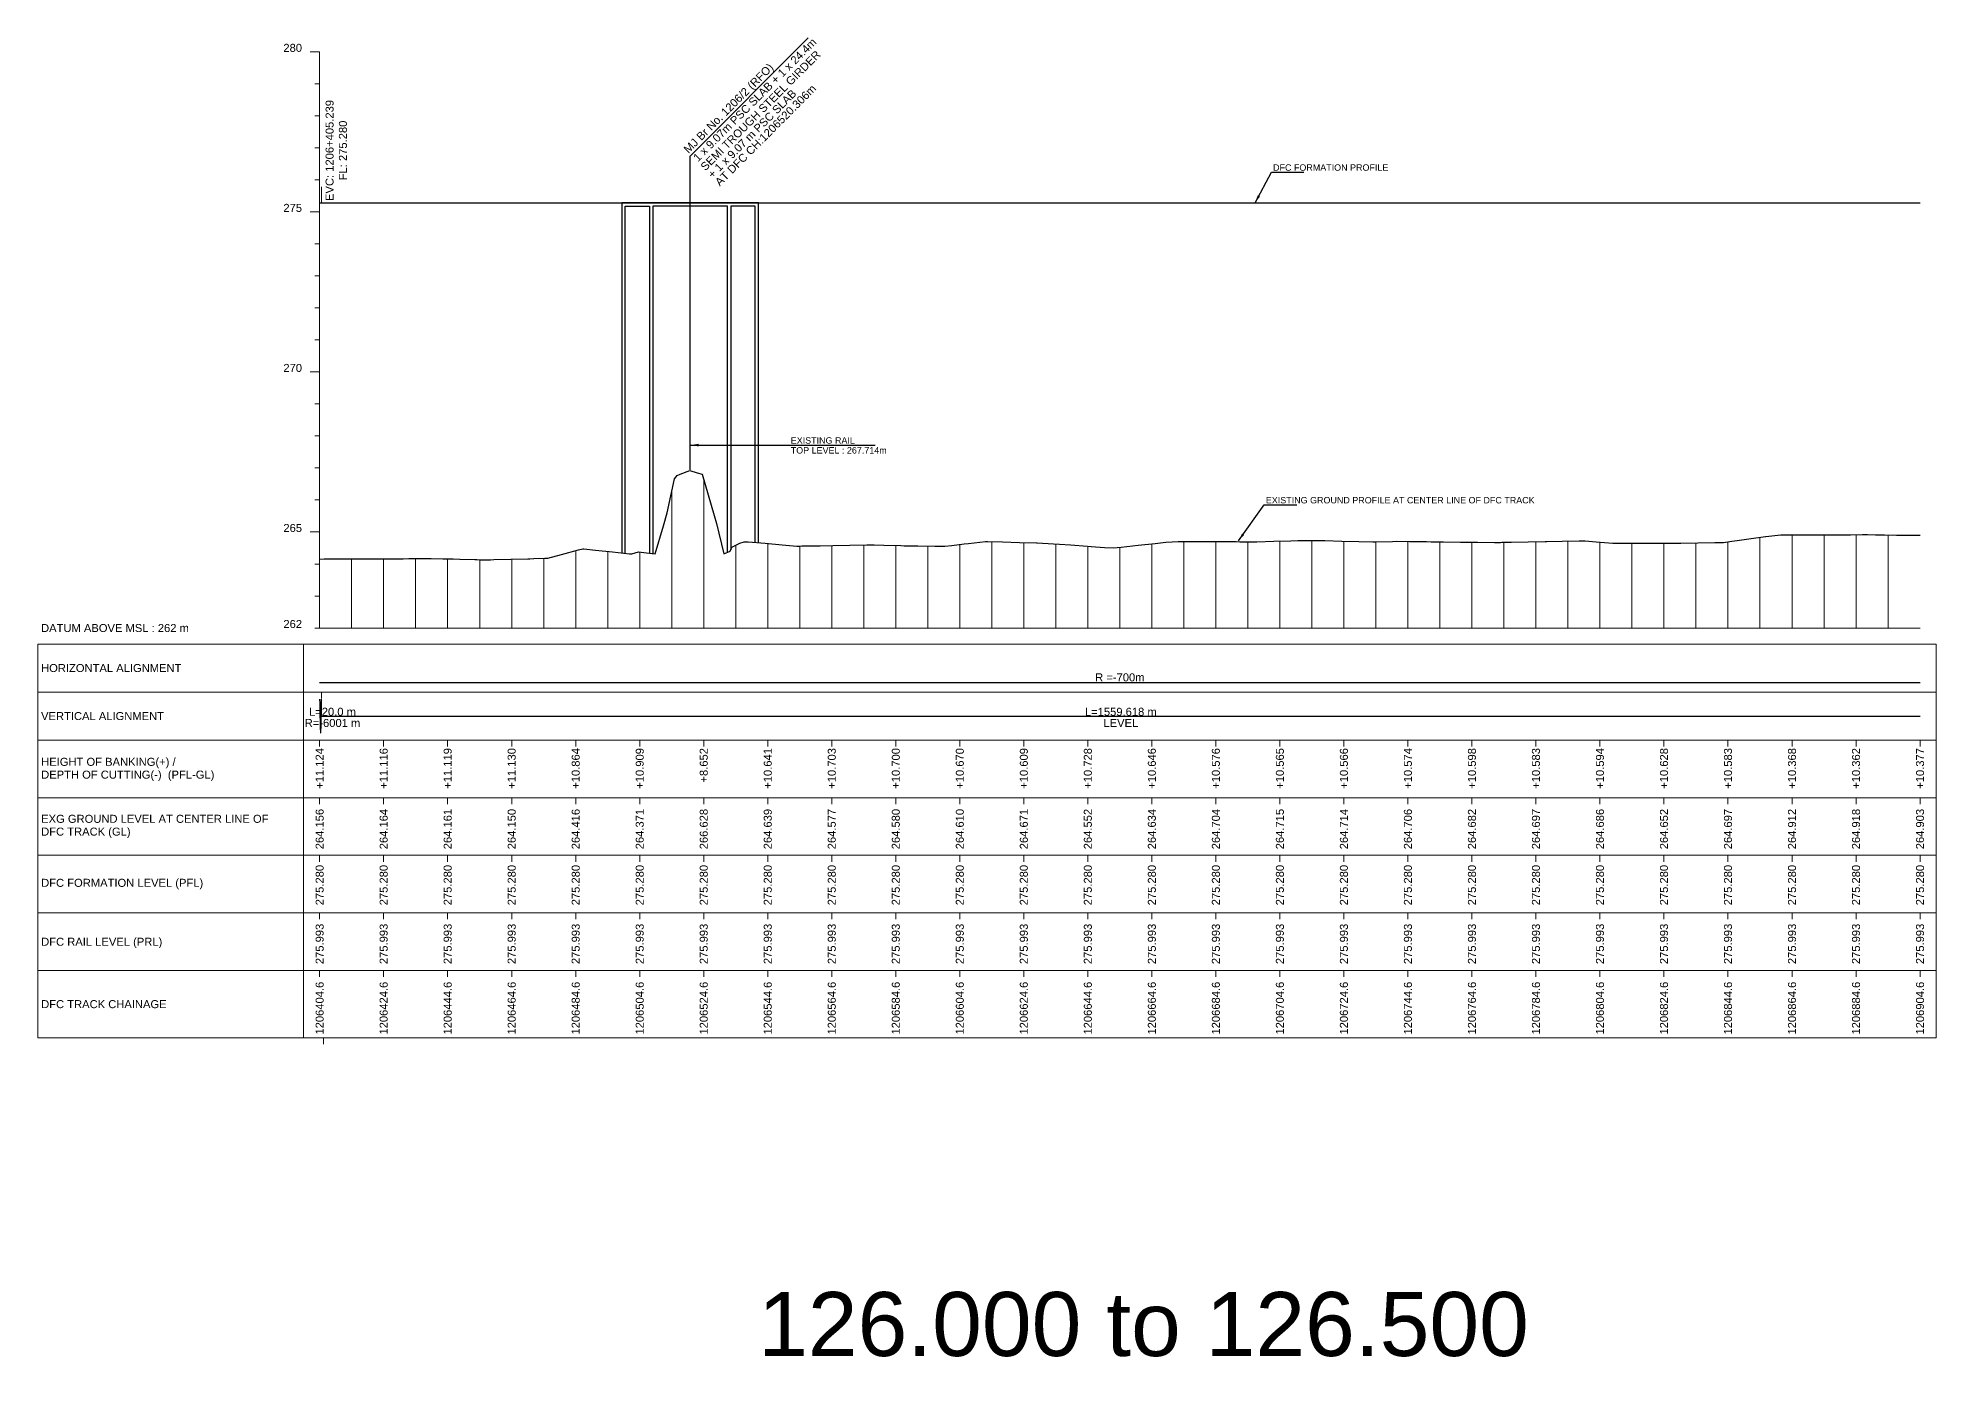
# Model space of a CAD drawing. Header units: metres. Extents: x 33905 to 43505, y -12340 to -11815.
# Drawn here: x 37912 to 38505, y -12237 to -11816 of the extents above; entities that cross this region are included whole.
import ezdxf
from ezdxf.enums import TextEntityAlignment as Align

# ---------------------------------------------------------------- set-up
doc = ezdxf.new("R2010")
doc.units = ezdxf.units.M
doc.header["$MEASUREMENT"] = 0
for name, color, linetype, lineweight in [('C-PROF-LABL-DG', 1, 'Continuous', 25), ('LS BRIDGE INDICATION', 10, 'Continuous', 30), ('LS BVC-PVI-EVC TEXT', 10, 'Continuous', 0), ('LS CUT FILL', 10, 'Continuous', 0), ('LS DATUM', 7, 'Continuous', 0), ('LS DATUM X', 7, 'Continuous', 0), ('LS DATUM Y', 7, 'Continuous', 0), ('LS EXG GL', 7, 'Continuous', 0), ('LS EXG. GL', 7, 'Continuous', 0), ('LS FRAME', 7, 'Continuous', 0), ('LS PRO FL', 10, 'Continuous', 0), ('LS PRO. CUT & FILL', 10, 'Continuous', 0), ('LS PRO. DFCC CH', 10, 'Continuous', 0), ('LS PRO. FL', 10, 'Continuous', 0), ('LS PRO. RL', 10, 'Continuous', 0), ('LS PROFILE EXG GL', 7, 'Continuous', 30), ('LS PROFILE PRO FL', 1, 'Continuous', 30), ('LS TICKS', 7, 'Continuous', 0), ('Profile Grid', 7, 'Continuous', 0)]:
    doc.layers.add(name, color=color, linetype=linetype, lineweight=lineweight)
for name, color, linetype in [("LS BRIDGE'S", 7, 'Continuous'), ('LS HORIZONTAL ALIGNMENT', 10, 'Continuous'), ('LS VERTICAL ALIGNMENT', 10, 'Continuous'), ('ref text', 3, 'Continuous')]:
    doc.layers.add(name, color=color, linetype=linetype)
doc.styles.add('Arial', font='arial.ttf')
doc.styles.get("Standard").update_dxf_attribs({"font": 'arial.ttf'})
doc.styles.add('Style-Arial', font='arial.ttf')
doc.styles.add('StyleArial', font='arial.ttf')
doc.dimstyles.get("Standard").update_dxf_attribs({"dimtxt": 0.18, "dimasz": 0.18, "dimexe": 0.18, "dimexo": 0.0625, "dimgap": 0.09, "dimtad": 0, "dimtih": 1, "dimtoh": 1, "dimdec": 4, "dimzin": 0, "dimdsep": 46, "dimtxsty": 'Standard', "dimcen": 0.09, "dimadec": 0, "dimazin": 0, "dimtfac": 1, "dimtdec": 4, "dimtofl": 0, "dimtmove": 0, "dimatfit": 3, "dimfxl": 1, "dimtolj": 1, "dimtzin": 0, "dimarcsym": 0})

msp = doc.modelspace()

# ---------------------------------------------------------------- linework, layer by layer
at = {"layer": 'LS BRIDGE INDICATION'}
for points in [[(38137.11, -11973.36), (38137.11, -11867.2), (38094.41, -11867.2), (38094.41, -11976.53)], [(38095.41, -11976.64), (38095.41, -11868.2), (38103.06, -11868.2), (38103.06, -11976.65)], [(38127.46, -11976.34), (38127.46, -11868.2), (38104.06, -11868.2), (38104.06, -11976.77)], [(38136.11, -11973.27), (38136.11, -11868.2), (38128.46, -11868.2), (38128.46, -11975.53)]]:
    msp.add_lwpolyline(points, dxfattribs=at)
at = {"layer": "LS BRIDGE'S", "color": 10}
msp.add_lwpolyline([(38115.76, -11950.56), (38115.76, -11852.58), (38152.67, -11815.66)], dxfattribs=at)
at = {"layer": 'LS BVC-PVI-EVC TEXT'}
msp.add_line((38000.62, -11867.2), (38000.62, -11862.2), dxfattribs=at)
at = {"layer": 'LS DATUM X', "color": 7, "linetype": 'Continuous', "lineweight": 0}
msp.add_line((38000, -12000), (38500, -12000), dxfattribs=at)
at = {"layer": 'LS DATUM Y', "color": 7, "linetype": 'Continuous', "lineweight": 0}
for p, q in [((37997, -11820), (38000, -11820)), ((37997, -11820), (38000, -11820)), ((38000, -12000), (38000, -11820)), ((37998.5, -11830), (38000, -11830)), ((37998.5, -11840), (38000, -11840)), ((37998.5, -11850), (38000, -11850)), ((37998.5, -11860), (38000, -11860)), ((37997, -11870), (38000, -11870)), ((37998.5, -11880), (38000, -11880)), ((37998.5, -11890), (38000, -11890)), ((37998.5, -11900), (38000, -11900)), ((37998.5, -11910), (38000, -11910)), ((37997, -11920), (38000, -11920)), ((37998.5, -11930), (38000, -11930)), ((37998.5, -11940), (38000, -11940)), ((37998.5, -11950), (38000, -11950)), ((37998.5, -11960), (38000, -11960)), ((37997, -11970), (38000, -11970)), ((37998.5, -11980), (38000, -11980)), ((37998.5, -11990), (38000, -11990)), ((37998.5, -12000), (38000, -12000))]:
    msp.add_line(p, q, dxfattribs=at)
at = {"layer": 'LS FRAME'}
for points in [[(37995, -12005), (37912, -12005), (37912, -12020), (37995, -12020)], [(37995, -12020), (37912, -12020), (37912, -12035), (37995, -12035)], [(37995, -12035), (37912, -12035), (37912, -12053), (37995, -12053)], [(37995, -12053), (37912, -12053), (37912, -12071), (37995, -12071)], [(37995, -12071), (37912, -12071), (37912, -12089), (37995, -12089)], [(37995, -12089), (37912, -12089), (37912, -12107), (37995, -12107)], [(37995, -12107), (37912, -12107), (37912, -12128), (37995, -12128)]]:
    msp.add_lwpolyline(points, dxfattribs=at)
at = {"layer": 'LS FRAME', "color": 7, "linetype": 'Continuous', "lineweight": 0, "flags": 128}
for points in [[(37995, -12020), (38505, -12020), (38505, -12005), (37995, -12005), (37995, -12020)], [(37995, -12035), (38505, -12035), (38505, -12020), (37995, -12020), (37995, -12035)], [(37995, -12053), (38505, -12053), (38505, -12035), (37995, -12035), (37995, -12053)], [(37995, -12071), (38505, -12071), (38505, -12053), (37995, -12053), (37995, -12071)], [(37995, -12089), (38505, -12089), (38505, -12071), (37995, -12071), (37995, -12089)], [(37995, -12107), (38505, -12107), (38505, -12089), (37995, -12089), (37995, -12107)], [(37995, -12128), (38505, -12128), (38505, -12107), (37995, -12107), (37995, -12128)]]:
    msp.add_lwpolyline(points, close=True, dxfattribs=at)
at = {"layer": 'LS HORIZONTAL ALIGNMENT', "flags": 128}
msp.add_lwpolyline([(38000, -12017), (38500, -12017)], dxfattribs=at)
at = {"layer": 'LS PROFILE EXG GL', "flags": 128}
msp.add_lwpolyline([(38000, -11978.44), (38001.43, -11978.43), (38001.97, -11978.43), (38006.73, -11978.41), (38008.57, -11978.41), (38011.73, -11978.42), (38012.02, -11978.41), (38014.72, -11978.38), (38017.32, -11978.37), (38022.62, -11978.35), (38025.7, -11978.34), (38026.13, -11978.34), (38027.92, -11978.33), (38033.22, -11978.31), (38034.8, -11978.31), (38038.52, -11978.36), (38041.72, -11978.41), (38043.81, -11978.45), (38048.45, -11978.55), (38049.11, -11978.63), (38049.94, -11978.72), (38053.34, -11978.66), (38054.41, -11978.64), (38059.71, -11978.51), (38065.01, -11978.38), (38065.64, -11978.36), (38066.96, -11978.32), (38070.31, -11978.21), (38071.33, -11978.17), (38075.61, -11977.02), (38080.9, -11975.6), (38082.24, -11975.24), (38082.3, -11975.21), (38082.42, -11975.21), (38082.55, -11975.22), (38086.2, -11975.63), (38091.5, -11976.22), (38096.8, -11976.79), (38097.5, -11976.87), (38099.62, -11976.24), (38102.1, -11976.54), (38104.8, -11976.86), (38107.4, -11968.04), (38108.58, -11964.02), (38110.83, -11953.4), (38111.66, -11952.32), (38112.69, -11951.93), (38115.7, -11950.81), (38117.99, -11951.48), (38119.47, -11951.91), (38123.29, -11964.85), (38124.03, -11967.33), (38126.26, -11976.84), (38128.24, -11976.02), (38128.59, -11975.22), (38128.78, -11974.79), (38131.29, -11973.5), (38132.66, -11973.06), (38133.43, -11973.04), (38133.89, -11973.08), (38139.19, -11973.54), (38144.49, -11974), (38149.04, -11974.39), (38149.17, -11974.38), (38149.78, -11974.38), (38150.66, -11974.37), (38155.08, -11974.31), (38156.35, -11974.3), (38160.38, -11974.22), (38165.68, -11974.12), (38170.98, -11974.01), (38173.27, -11973.96), (38176.28, -11974.07), (38181.57, -11974.26), (38182.65, -11974.29), (38186.87, -11974.35), (38192.17, -11974.42), (38195.36, -11974.46), (38197.47, -11974.21), (38201.38, -11973.74), (38202.77, -11973.58), (38208.07, -11972.99), (38208.61, -11972.93), (38213.37, -11973.08), (38218.66, -11973.24), (38223.96, -11973.41), (38224.13, -11973.42), (38229.26, -11973.66), (38231.2, -11973.75), (38234.56, -11974.03), (38239.86, -11974.47), (38241.01, -11974.57), (38245.16, -11974.82), (38247.9, -11974.99), (38250.45, -11974.71), (38255.75, -11974.13), (38261.05, -11973.55), (38264.38, -11973.17), (38266.35, -11973.07), (38268.21, -11972.98), (38271.65, -11972.96), (38276.95, -11972.94), (38277.57, -11972.93), (38282.25, -11972.98), (38286.36, -11973.02), (38287.54, -11973.06), (38288.78, -11973.09), (38292.06, -11973.07), (38292.84, -11973.05), (38298.14, -11972.9), (38303.44, -11972.75), (38305.66, -11972.69), (38308.74, -11972.65), (38310.27, -11972.63), (38312.73, -11972.64), (38314.04, -11972.68), (38319.33, -11972.84), (38324.63, -11972.99), (38329, -11973.11), (38329.93, -11973.08), (38335.23, -11972.93), (38336.43, -11972.89), (38340.53, -11972.95), (38345.83, -11973.02), (38347.26, -11973.03), (38348.25, -11973.05), (38351.13, -11973.08), (38356.42, -11973.14), (38361.72, -11973.2), (38367.02, -11973.25), (38368.7, -11973.27), (38368.91, -11973.27), (38369.32, -11973.18), (38369.82, -11973.21), (38372.32, -11973.17), (38377.62, -11973.07), (38382.92, -11972.97), (38383.4, -11972.96), (38388.21, -11972.89), (38393.51, -11972.81), (38395.35, -11972.78), (38398.81, -11973.04), (38403.99, -11973.44), (38404.11, -11973.44), (38409.41, -11973.49), (38410.02, -11973.49), (38414.71, -11973.49), (38420.01, -11973.48), (38422.67, -11973.48), (38422.92, -11973.48), (38425.06, -11973.44), (38425.3, -11973.44), (38430.6, -11973.35), (38435.9, -11973.27), (38438.6, -11973.23), (38441.2, -11972.86), (38442.86, -11972.63), (38446.5, -11972.12), (38451.77, -11971.39), (38451.8, -11971.39), (38456.55, -11970.86), (38457.09, -11970.86), (38462.39, -11970.89), (38465.82, -11970.91), (38467.59, -11970.93), (38467.69, -11970.93), (38468.28, -11970.92), (38469.64, -11970.91), (38472.99, -11970.89), (38478.29, -11970.84), (38481.99, -11970.81), (38483.59, -11970.83), (38486.11, -11970.87), (38488.89, -11970.9), (38492.6, -11970.94), (38494.18, -11970.95), (38499.48, -11970.97), (38500, -11970.97)], dxfattribs=at)
at = {"layer": 'LS PROFILE PRO FL', "flags": 128}
msp.add_lwpolyline([(38000, -11867.2), (38000.2, -11867.2), (38000.62, -11867.2), (38500, -11867.2)], dxfattribs=at)
at = {"layer": 'LS TICKS', "color": 7, "linetype": 'Continuous', "lineweight": 0, "flags": 128}
for points in [[(38000.62, -12022), (38000.62, -12020)], [(38000, -12037), (38000, -12035)], [(38020, -12037), (38020, -12035)], [(38040, -12037), (38040, -12035)], [(38060, -12037), (38060, -12035)], [(38080, -12037), (38080, -12035)], [(38100, -12037), (38100, -12035)], [(38120, -12037), (38120, -12035)], [(38140, -12037), (38140, -12035)], [(38160, -12037), (38160, -12035)], [(38180, -12037), (38180, -12035)], [(38200, -12037), (38200, -12035)], [(38220, -12037), (38220, -12035)], [(38240, -12037), (38240, -12035)], [(38260, -12037), (38260, -12035)], [(38280, -12037), (38280, -12035)], [(38300, -12037), (38300, -12035)], [(38320, -12037), (38320, -12035)], [(38340, -12037), (38340, -12035)], [(38360, -12037), (38360, -12035)], [(38380, -12037), (38380, -12035)], [(38400, -12037), (38400, -12035)], [(38420, -12037), (38420, -12035)], [(38440, -12037), (38440, -12035)], [(38460, -12037), (38460, -12035)], [(38480, -12037), (38480, -12035)], [(38500, -12037), (38500, -12035)], [(38000, -12055), (38000, -12053)], [(38020, -12055), (38020, -12053)], [(38040, -12055), (38040, -12053)], [(38060, -12055), (38060, -12053)], [(38080, -12055), (38080, -12053)], [(38100, -12055), (38100, -12053)], [(38120, -12055), (38120, -12053)], [(38140, -12055), (38140, -12053)], [(38160, -12055), (38160, -12053)], [(38180, -12055), (38180, -12053)], [(38200, -12055), (38200, -12053)], [(38220, -12055), (38220, -12053)], [(38240, -12055), (38240, -12053)], [(38260, -12055), (38260, -12053)], [(38280, -12055), (38280, -12053)], [(38300, -12055), (38300, -12053)], [(38320, -12055), (38320, -12053)], [(38340, -12055), (38340, -12053)], [(38360, -12055), (38360, -12053)], [(38380, -12055), (38380, -12053)], [(38400, -12055), (38400, -12053)], [(38420, -12055), (38420, -12053)], [(38440, -12055), (38440, -12053)], [(38460, -12055), (38460, -12053)], [(38480, -12055), (38480, -12053)], [(38500, -12055), (38500, -12053)], [(38000, -12073), (38000, -12071)], [(38020, -12073), (38020, -12071)], [(38040, -12073), (38040, -12071)], [(38060, -12073), (38060, -12071)], [(38080, -12073), (38080, -12071)], [(38100, -12073), (38100, -12071)], [(38120, -12073), (38120, -12071)], [(38140, -12073), (38140, -12071)], [(38160, -12073), (38160, -12071)], [(38180, -12073), (38180, -12071)], [(38200, -12073), (38200, -12071)], [(38220, -12073), (38220, -12071)], [(38240, -12073), (38240, -12071)], [(38260, -12073), (38260, -12071)], [(38280, -12073), (38280, -12071)], [(38300, -12073), (38300, -12071)], [(38320, -12073), (38320, -12071)], [(38340, -12073), (38340, -12071)], [(38360, -12073), (38360, -12071)], [(38380, -12073), (38380, -12071)], [(38400, -12073), (38400, -12071)], [(38420, -12073), (38420, -12071)], [(38440, -12073), (38440, -12071)], [(38460, -12073), (38460, -12071)], [(38480, -12073), (38480, -12071)], [(38500, -12073), (38500, -12071)], [(38000, -12091), (38000, -12089)], [(38020, -12091), (38020, -12089)], [(38040, -12091), (38040, -12089)], [(38060, -12091), (38060, -12089)], [(38080, -12091), (38080, -12089)], [(38100, -12091), (38100, -12089)], [(38120, -12091), (38120, -12089)], [(38140, -12091), (38140, -12089)], [(38160, -12091), (38160, -12089)], [(38180, -12091), (38180, -12089)], [(38200, -12091), (38200, -12089)], [(38220, -12091), (38220, -12089)], [(38240, -12091), (38240, -12089)], [(38260, -12091), (38260, -12089)], [(38280, -12091), (38280, -12089)], [(38300, -12091), (38300, -12089)], [(38320, -12091), (38320, -12089)], [(38340, -12091), (38340, -12089)], [(38360, -12091), (38360, -12089)], [(38380, -12091), (38380, -12089)], [(38400, -12091), (38400, -12089)], [(38420, -12091), (38420, -12089)], [(38440, -12091), (38440, -12089)], [(38460, -12091), (38460, -12089)], [(38480, -12091), (38480, -12089)], [(38500, -12091), (38500, -12089)], [(38000, -12109), (38000, -12107)], [(38020, -12109), (38020, -12107)], [(38040, -12109), (38040, -12107)], [(38060, -12109), (38060, -12107)], [(38080, -12109), (38080, -12107)], [(38100, -12109), (38100, -12107)], [(38120, -12109), (38120, -12107)], [(38140, -12109), (38140, -12107)], [(38160, -12109), (38160, -12107)], [(38180, -12109), (38180, -12107)], [(38200, -12109), (38200, -12107)], [(38220, -12109), (38220, -12107)], [(38240, -12109), (38240, -12107)], [(38260, -12109), (38260, -12107)], [(38280, -12109), (38280, -12107)], [(38300, -12109), (38300, -12107)], [(38320, -12109), (38320, -12107)], [(38340, -12109), (38340, -12107)], [(38360, -12109), (38360, -12107)], [(38380, -12109), (38380, -12107)], [(38400, -12109), (38400, -12107)], [(38420, -12109), (38420, -12107)], [(38440, -12109), (38440, -12107)], [(38460, -12109), (38460, -12107)], [(38480, -12109), (38480, -12107)], [(38500, -12109), (38500, -12107)], [(38001.25, -12130), (38001.25, -12128)]]:
    msp.add_lwpolyline(points, dxfattribs=at)
at = {"layer": 'LS VERTICAL ALIGNMENT', "flags": 128}
for points in [[(38000, -12022.25), (38000.02, -12023.52), (38000.04, -12024.71), (38000.06, -12025.82), (38000.08, -12026.84), (38000.1, -12027.79), (38000.12, -12028.65), (38000.14, -12029.43), (38000.16, -12030.13), (38000.18, -12030.74), (38000.2, -12031.27), (38000.21, -12031.72), (38000.23, -12032.09), (38000.25, -12032.38), (38000.27, -12032.59), (38000.29, -12032.71), (38000.33, -12032.71), (38000.35, -12032.59), (38000.37, -12032.38), (38000.39, -12032.09), (38000.41, -12031.72), (38000.43, -12031.27), (38000.45, -12030.74), (38000.47, -12030.13), (38000.49, -12029.43), (38000.51, -12028.65), (38000.53, -12027.79), (38000.55, -12026.84), (38000.57, -12025.82), (38000.59, -12024.71), (38000.6, -12023.52), (38000.62, -12022.25)], [(38000.62, -12027.5), (38500, -12027.5)]]:
    msp.add_lwpolyline(points, dxfattribs=at)
at = {"layer": 'Profile Grid'}
for p, q in [((38120, -11953.72), (38120, -12000)), ((38110, -11957.31), (38110, -12000)), ((38310, -11972.64), (38310, -12000)), ((38450, -12000), (38450, -11971.64)), ((38460, -11970.88), (38460, -12000)), ((38470, -12000), (38470, -11970.91)), ((38480, -12000), (38480, -11970.82)), ((38490, -11970.91), (38490, -12000)), ((38010, -11978.41), (38010, -12000)), ((38020, -11978.36), (38020, -12000)), ((38030, -11978.33), (38030, -12000)), ((38040, -11978.39), (38040, -12000)), ((38060, -11978.5), (38060, -12000)), ((38070, -11978.22), (38070, -12000)), ((38080, -11975.84), (38080, -12000)), ((38090, -12000), (38090, -11976.05)), ((38100, -11976.29), (38100, -12000)), ((38130, -11974.16), (38130, -12000)), ((38140, -12000), (38140, -11973.61)), ((38150, -12000), (38150, -11974.37)), ((38160, -12000), (38160, -11974.23)), ((38170, -12000), (38170, -11974.03)), ((38180, -12000), (38180, -11974.2)), ((38190, -11974.39), (38190, -12000)), ((38200, -11973.9), (38200, -12000)), ((38210, -12000), (38210, -11972.97)), ((38220, -12000), (38220, -11973.29)), ((38230, -12000), (38230, -11973.7)), ((38240, -11974.48), (38240, -12000)), ((38250, -11974.76), (38250, -12000)), ((38260, -11973.66), (38260, -12000)), ((38270, -11972.97), (38270, -12000)), ((38280, -12000), (38280, -11972.96)), ((38290, -12000), (38290, -11973.08)), ((38300, -11972.85), (38300, -12000)), ((38320, -11972.86), (38320, -12000)), ((38330, -11973.08), (38330, -12000)), ((38340, -11972.94), (38340, -12000)), ((38350, -11973.07), (38350, -12000)), ((38360, -11973.18), (38360, -12000)), ((38370, -11973.21), (38370, -12000)), ((38380, -11973.03), (38380, -12000)), ((38390, -11972.86), (38390, -12000)), ((38400, -11973.14), (38400, -12000)), ((38410, -11973.49), (38410, -12000)), ((38420, -11973.48), (38420, -12000)), ((38430, -11973.36), (38430, -12000)), ((38440, -11973.03), (38440, -12000)), ((38050, -11978.72), (38050, -12000))]:
    msp.add_line(p, q, dxfattribs=at)

# ---------------------------------------------------------------- texts
at = {"layer": 'C-PROF-LABL-DG', "color": 1, "linetype": 'Continuous', "lineweight": 25, "insert": (38005.21, -11850.81), "char_height": 2.5, "attachment_point": 5, "rotation": 90, "style": 'Arial'}
msp.add_mtext('EVC: 1206+405.239\\PFL: 275.280', dxfattribs=at)
at = {"layer": "LS BRIDGE'S", "color": 10}
for s, p in [('1 x 9.07m PSC SLAB + 1 x 24.4m ', (38118.21, -11854.49)), ('MJ Br No. 1206/2 (RFO)', (38115.24, -11851.87)), ('SEMI TROUGH STEEL GIRDER ', (38120.51, -11857.33)), ('+ 1 x 9.07 m PSC SLAB', (38122.77, -11859.71)), ('AT DFC CH:1206520.306m', (38125.02, -11862.08))]:
    msp.add_text(s, height=2.5, rotation=45, dxfattribs=at).set_placement(p)
at = {"layer": 'LS CUT FILL', "style": 'Style-Arial'}
for s, p in [('+11.124', (38000, -12037.5)), ('+11.116', (38020, -12037.5)), ('+11.119', (38040, -12037.5)), ('+11.130', (38060, -12037.5)), ('+10.864', (38080, -12037.5)), ('+10.909', (38100, -12037.5)), ('+8.652', (38120, -12037.5)), ('+10.641', (38140, -12037.5)), ('+10.703', (38160, -12037.5)), ('+10.700', (38180, -12037.5)), ('+10.670', (38200, -12037.5)), ('+10.609', (38220, -12037.5)), ('+10.728', (38240, -12037.5)), ('+10.646', (38260, -12037.5)), ('+10.576', (38280, -12037.5)), ('+10.565', (38300, -12037.5)), ('+10.566', (38320, -12037.5)), ('+10.574', (38340, -12037.5)), ('+10.598', (38360, -12037.5)), ('+10.583', (38380, -12037.5)), ('+10.594', (38400, -12037.5)), ('+10.628', (38420, -12037.5)), ('+10.583', (38440, -12037.5)), ('+10.368', (38460, -12037.5)), ('+10.362', (38480, -12037.5)), ('+10.377', (38500, -12037.5))]:
    msp.add_text(s, height=2.5, rotation=90, dxfattribs=at).set_placement(p, align=Align.MIDDLE_RIGHT)
at = {"layer": 'LS DATUM', "color": 7, "style": 'StyleArial'}
msp.add_text('DATUM ABOVE MSL : 262 m', height=2.5, rotation=0.00003, dxfattribs=at).set_placement((37912.97, -12000), align=Align.MIDDLE_LEFT)
at = {"layer": 'LS DATUM Y', "color": 7, "lineweight": 0, "style": 'Style-Arial'}
for s, p in [('280', (37994.5, -11820)), ('280', (37994.5, -11820)), ('275', (37994.5, -11870)), ('270', (37994.5, -11920)), ('265', (37994.5, -11970)), ('262', (37994.5, -12000))]:
    msp.add_text(s, height=2.5, dxfattribs=at).set_placement(p, align=Align.RIGHT)
at = {"layer": 'LS EXG GL', "style": 'Style-Arial'}
for s, p in [('264.156', (38000, -12056.5)), ('264.164', (38020, -12056.5)), ('264.161', (38040, -12056.5)), ('264.150', (38060, -12056.5)), ('264.416', (38080, -12056.5)), ('264.371', (38100, -12056.5)), ('266.628', (38120, -12056.5)), ('264.639', (38140, -12056.5)), ('264.577', (38160, -12056.5)), ('264.580', (38180, -12056.5)), ('264.610', (38200, -12056.5)), ('264.671', (38220, -12056.5)), ('264.552', (38240, -12056.5)), ('264.634', (38260, -12056.5)), ('264.704', (38280, -12056.5)), ('264.715', (38300, -12056.5)), ('264.714', (38320, -12056.5)), ('264.706', (38340, -12056.5)), ('264.682', (38360, -12056.5)), ('264.697', (38380, -12056.5)), ('264.686', (38400, -12056.5)), ('264.652', (38420, -12056.5)), ('264.697', (38440, -12056.5)), ('264.912', (38460, -12056.5)), ('264.918', (38480, -12056.5)), ('264.903', (38500, -12056.5))]:
    msp.add_text(s, height=2.5, rotation=90, dxfattribs=at).set_placement(p, align=Align.MIDDLE_RIGHT)
at = {"layer": 'LS EXG. GL', "color": 7, "style": 'StyleArial'}
for s, p in [('EXG GROUND LEVEL AT CENTER LINE OF ', (37913, -12059.6)), ('DFC TRACK (GL)', (37913, -12063.6))]:
    msp.add_text(s, height=2.5, rotation=0.00003, dxfattribs=at).set_placement(p, align=Align.MIDDLE_LEFT)
at = {"layer": 'LS HORIZONTAL ALIGNMENT', "style": 'StyleArial'}
msp.add_text('HORIZONTAL ALIGNMENT', height=2.5, rotation=0.00003, dxfattribs=at).set_placement((37912.97, -12012.5), align=Align.MIDDLE_LEFT)
at = {"layer": 'LS HORIZONTAL ALIGNMENT', "insert": (38250, -12015.42), "char_height": 2.5, "attachment_point": 5, "line_spacing_factor": 0.6, "style": 'Style-Arial'}
msp.add_mtext('R =-700m', dxfattribs=at)
at = {"layer": 'LS PRO FL', "style": 'Style-Arial'}
for p in [(38000, -12074), (38020, -12074), (38040, -12074), (38060, -12074), (38080, -12074), (38100, -12074), (38120, -12074), (38140, -12074), (38160, -12074), (38180, -12074), (38200, -12074), (38220, -12074), (38240, -12074), (38260, -12074), (38280, -12074), (38300, -12074), (38320, -12074), (38340, -12074), (38360, -12074), (38380, -12074), (38400, -12074), (38420, -12074), (38440, -12074), (38460, -12074), (38480, -12074), (38500, -12074)]:
    msp.add_text('275.280', height=2.5, rotation=90, dxfattribs=at).set_placement(p, align=Align.MIDDLE_RIGHT)
at = {"layer": 'LS PRO. CUT & FILL', "color": 10, "style": 'StyleArial'}
for s, p in [('HEIGHT OF BANKING(+) /', (37913, -12041.8)), ('DEPTH OF CUTTING(-)  (PFL-GL)', (37913, -12045.8))]:
    msp.add_text(s, height=2.5, rotation=0.00003, dxfattribs=at).set_placement(p, align=Align.MIDDLE_LEFT)
at = {"layer": 'LS PRO. DFCC CH'}
for s, p in [('1206404.6', (38001.25, -12127)), ('1206424.6', (38021.25, -12127)), ('1206444.6', (38041.25, -12127)), ('1206464.6', (38061.25, -12127)), ('1206484.6', (38081.25, -12127)), ('1206504.6', (38101.25, -12127)), ('1206524.6', (38121.25, -12127)), ('1206544.6', (38141.25, -12127)), ('1206564.6', (38161.25, -12127)), ('1206584.6', (38181.25, -12127)), ('1206604.6', (38201.25, -12127)), ('1206624.6', (38221.25, -12127)), ('1206644.6', (38241.25, -12127)), ('1206664.6', (38261.25, -12127)), ('1206684.6', (38281.25, -12127)), ('1206704.6', (38301.25, -12127)), ('1206724.6', (38321.25, -12127)), ('1206744.6', (38341.25, -12127)), ('1206764.6', (38361.25, -12127)), ('1206784.6', (38381.25, -12127)), ('1206804.6', (38401.25, -12127)), ('1206824.6', (38421.25, -12127)), ('1206844.6', (38441.25, -12127)), ('1206864.6', (38461.25, -12127)), ('1206884.6', (38481.25, -12127)), ('1206904.6', (38501.25, -12127))]:
    msp.add_text(s, height=2.5, rotation=90, dxfattribs=at).set_placement(p)
at = {"layer": 'LS PRO. DFCC CH', "color": 10, "style": 'Style-Arial'}
msp.add_text('DFC TRACK CHAINAGE', height=2.5, rotation=0.00003, dxfattribs=at).set_placement((37913, -12117.5), align=Align.MIDDLE_LEFT)
at = {"layer": 'LS PRO. FL', "color": 10, "style": 'StyleArial'}
msp.add_text('DFC FORMATION LEVEL (PFL) ', height=2.5, rotation=0.00003, dxfattribs=at).set_placement((37913, -12079.6), align=Align.MIDDLE_LEFT)
at = {"layer": 'LS PRO. RL', "color": 10, "style": 'StyleArial'}
msp.add_text('DFC RAIL LEVEL (PRL)', height=2.5, rotation=0.00003, dxfattribs=at).set_placement((37913, -12098), align=Align.MIDDLE_LEFT)
at = {"layer": 'LS PRO. RL'}
for p in [(38001.25, -12105), (38021.25, -12105), (38041.25, -12105), (38061.25, -12105), (38081.25, -12105), (38101.25, -12105), (38121.25, -12105), (38141.25, -12105), (38161.25, -12105), (38181.25, -12105), (38201.25, -12105), (38221.25, -12105), (38241.25, -12105), (38261.25, -12105), (38281.25, -12105), (38301.25, -12105), (38321.25, -12105), (38341.25, -12105), (38361.25, -12105), (38381.25, -12105), (38401.25, -12105), (38421.25, -12105), (38441.25, -12105), (38461.25, -12105), (38481.25, -12105), (38501.25, -12105)]:
    msp.add_text('275.993', height=2.5, rotation=90, dxfattribs=at).set_placement(p)
at = {"layer": 'LS PROFILE EXG GL', "color": 7, "lineweight": 0, "style": 'Style-Arial'}
for s, p in [('EXISTING RAIL ', (38147.19, -11942.4)), ('TOP LEVEL : 267.714m', (38147.19, -11945.49)), ('EXISTING GROUND PROFILE AT CENTER LINE OF DFC TRACK', (38295.62, -11961.07))]:
    msp.add_text(s, height=2, dxfattribs=at).set_placement(p)
at = {"layer": 'LS PROFILE PRO FL', "style": 'Style-Arial'}
msp.add_text(' DFC FORMATION PROFILE', height=2, dxfattribs=at).set_placement((38297.1, -11857.15))
at = {"layer": 'LS VERTICAL ALIGNMENT', "style": 'StyleArial'}
msp.add_text('VERTICAL ALIGNMENT', height=2.5, rotation=0.00003, dxfattribs=at).set_placement((37912.97, -12027.5), align=Align.MIDDLE_LEFT)
at = {"layer": 'LS VERTICAL ALIGNMENT', "char_height": 2.5, "attachment_point": 5, "line_spacing_factor": 0.84, "style": 'Style-Arial'}
for s, insert in [('L=20.0 m\\PR=-6001 m', (38004.02, -12027.92)), ('L=1559.618 m\\PLEVEL', (38250.31, -12027.92))]:
    msp.add_mtext(s, dxfattribs=dict(at, insert=insert))
at = {"layer": 'ref text', "color": 3, "insert": (38137, -12227.71), "char_height": 20, "width": 259.0433, "attachment_point": 7, "bg_fill": 3, "box_fill_scale": 1.5, "bg_fill_color": 256, "bg_fill_transparency": 0}
msp.add_mtext('126.000 to 126.500', dxfattribs=at)

# ---------------------------------------------------------------- leaders
at = {"layer": 'LS PROFILE EXG GL', "color": 7, "lineweight": -3}
for points in [[(38115.87, -11942.86), (38146.68, -11942.86), (38173.55, -11942.86)], [(38287.08, -11972.75), (38295.11, -11961.53), (38305.25, -11961.53)]]:
    msp.add_leader(points, dimstyle='Standard', override={"dimasz": 2.5, "dimexe": 0.25, "dimexo": 0.25, "dimgap": 0.25, "dimtad": 0, "dimtih": 0, "dimtoh": 0, "dimzin": 11, "dimadec": 4, "dimazin": 3, "dimatfit": 1, "dimfrac": 2, "dimtolj": 0, "dimtzin": 11}, dxfattribs=at)
at = {"layer": 'LS PROFILE PRO FL', "lineweight": -3}
msp.add_leader([(38292.26, -11867.2), (38297.38, -11857.61), (38307.52, -11857.61)], dimstyle='Standard', override={"dimasz": 2.5, "dimexe": 0.25, "dimexo": 0.25, "dimgap": 0.25, "dimtad": 0, "dimtih": 0, "dimtoh": 0, "dimzin": 11, "dimadec": 4, "dimazin": 3, "dimatfit": 1, "dimfrac": 2, "dimtolj": 0, "dimtzin": 11}, dxfattribs=at)

doc.saveas('drawing.dxf')
